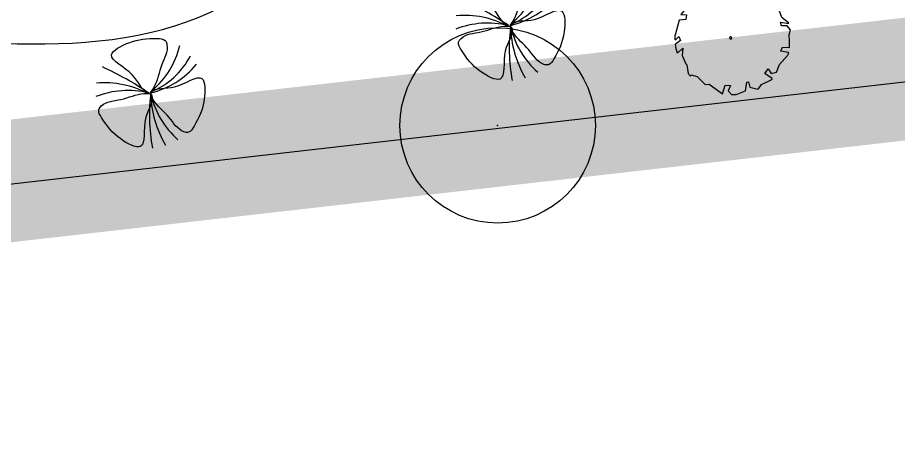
# Model space of a CAD drawing. Extents: x -809667 to 586099, y 3084146 to 3634412.
# Drawn here: x 381253.04 to 381263.86, y 3084214.3 to 3084219.53 of the extents above; entities that cross this region are included whole.
import ezdxf

# ---------------------------------------------------------------- set-up
doc = ezdxf.new("R2010")
doc.units = 0
doc.header["$LTSCALE"] = 0.5
doc.header["$PDSIZE"] = 0.2
doc.linetypes.add('CONTINOUS', pattern=[0])
doc.layers.get('0').update_dxf_attribs({"linetype": 'CONTINUOUS'})
doc.layers.add('TREE', color=3, linetype='CONTINUOUS')
doc.layers.add('文字', color=7, linetype='CONTINUOUS')

# ---------------------------------------------------------------- blocks, each defined once
blk = doc.blocks.new('GC0000')
at = {"linetype": 'Continuous'}
blk.add_point((0, 0), dxfattribs=at)
blk = doc.blocks.new('白玉兰')
at = {"color": 0}
for centre, radius, start, end in [((-1261, 1665), 2054, 309.3934, 347.1655), ((-713, 1844), 1941, 291.8214, 332.6346), ((-4729, -6984), 8429, 56.1879, 65.279), ((-478, 2077), 2115, 283.2993, 320.8528), ((-1148, -2037), 2310, 61.625, 95.1491), ((-559, -2135), 2214, 76.7033, 111.4018), ((4371, -556), 4392, 172.1708, 190.6677), ((2827, 107), 2821, 182.2544, 209.8868), ((2146, 475), 2185, 193.3063, 228.4107)]:
    blk.add_arc(centre, radius, start, end, dxfattribs=at)
for points in [[(-33, 16), (-233, 73), (-342, 562), (-1254, 922), (-425, 1375), (-33, 1392), (376, 1386), (477, 1091), (236, 716), (185, 277), (29, 67), (-7, 18)], [(8, 31), (155, 177), (635, 34), (1395, 653), (1385, -291), (1209, -641), (1004, -995), (697, -939), (487, -546), (129, -287), (22, -49), (-3, 7)], [(36, -22), (99, -220), (-250, -580), (-51, -1540), (-885, -1095), (-1114, -777), (-1334, -432), (-1142, -186), (-697, -181), (-301, 17), (-41, 2), (21, -1)]]:
    blk.add_open_spline(points, degree=3, knots=[0, 0, 0, 0, 621.989778, 1340.944545, 1869.007736, 2592.427455, 2798.699245, 2915.827596, 3435.261502, 4029.77129, 4212.300518, 4212.300518, 4212.300518, 4212.300518], dxfattribs=at)
blk = doc.blocks.new('*E54')
at = {"layer": 'TREE', "color": 0}
blk.add_ellipse((-2.37, 3.565), major_axis=(2.696, 1.394), ratio=1, start_param=0.518575, end_param=0.519414, dxfattribs=at)
blk = doc.blocks.new('A$C4C586FE1')
at = {"layer": 'TREE', "color": 0}
for p, q in [((1294, 2743), (1193, 2819)), ((1418, 2836), (1389, 2617)), ((1787, 2660), (1418, 2836)), ((1100, 2801), (873, 2660)), ((873, 2660), (885, 2449)), ((1261, 2599), (1294, 2743)), ((1389, 2617), (1261, 2599)), ((1875, 2686), (1787, 2660)), ((2108, 2532), (1875, 2686)), ((514, 2441), (288, 2276)), ((570, 2555), (514, 2441)), ((785, 2557), (585, 2566)), ((842, 2436), (785, 2557)), ((885, 2449), (842, 2436)), ((2261, 2516), (2108, 2532)), ((2273, 2551), (2261, 2516)), ((2411, 2297), (2336, 2500)), ((288, 2276), (288, 2250)), ((288, 2250), (484, 2157)), ((2434, 2275), (2411, 2297)), ((2565, 2086), (2434, 2275)), ((208, 2079), (171, 1878)), ((330, 2136), (208, 2079)), ((422, 2031), (330, 2136)), ((484, 2157), (422, 2031)), ((2577, 1905), (2565, 2086)), ((2688, 2051), (2577, 1905)), ((171, 1878), (16, 1628)), ((2666, 1735), (2772, 1843)), ((2724, 1646), (2666, 1735)), ((2799, 1744), (2724, 1646)), ((6, 1547), (198, 1550)), ((198, 1550), (173, 1443)), ((2788, 1244), (2821, 1629)), ((173, 1443), (0, 1425)), ((0, 1425), (27, 1279)), ((27, 1279), (67, 1102)), ((67, 988), (67, 1102)), ((2632, 1202), (2788, 1244)), ((2635, 1086), (2632, 1202)), ((2775, 1105), (2635, 1086)), ((2702, 978), (2775, 1105)), ((67, 988), (157, 906)), ((157, 906), (291, 931)), ((291, 931), (335, 852)), ((2643, 702), (2702, 978)), ((335, 852), (122, 842)), ((123, 841), (320, 727)), ((320, 727), (414, 564)), ((414, 564), (369, 464)), ((2275, 501), (2371, 599)), ((2419, 413), (2275, 501)), ((2371, 599), (2563, 580)), ((513, 326), (783, 402)), ((827, 368), (610, 253)), ((783, 402), (827, 368)), ((1826, 254), (2000, 124)), ((1859, 85), (1826, 254)), ((2130, 415), (2352, 350)), ((2132, 192), (2130, 415)), ((1176, 133), (821, 132)), ((1176, 133), (1302, 10)), ((1302, 10), (1413, 132)), ((1413, 132), (1432, 0)), ((1540, 5), (1587, 59)), ((1587, 59), (1859, 85))]:
    blk.add_line(p, q, dxfattribs=at)
at = {"layer": 'TREE', "color": 0, "extrusion": (0, 0, -1)}
for major_axis, start_param, end_param in [((1003, 1003), -1.011805, -0.945114), ((1003, 1003), -1.426629, -1.413216), ((1003, 1003), -0.139248, -0.081961), ((839, 1144), 0.475418, 0.633835), ((1003, 1003), 0.553886, 0.636541), ((1003, 1003), 4.017991, 4.075425), ((1003, 1003), 1.314933, 1.417635), ((839, 1143), 3.200433, 3.340883), ((839, 1144), 2.942836, 3.115157), ((1003, 1003), 1.573401, 1.638153), ((1003, 1003), 2.270337, 2.346427), ((1003, 1003), 1.829101, 1.934165)]:
    blk.add_ellipse((1418, 1418), major_axis=major_axis, ratio=1, start_param=start_param, end_param=end_param, dxfattribs=at)
at = {"layer": 'TREE', "color": 0, "linetype": 'Continuous'}
for start_param, end_param in [(0.01341, 3.155003), (3.155003, 6.296595)]:
    blk.add_ellipse((1466, 1447), major_axis=(19.2, 19.2), ratio=1, start_param=start_param, end_param=end_param, dxfattribs=at)
at = {"layer": 'TREE', "color": 8, "linetype": 'CONTINOUS', "extrusion": (0, 0, -1), "xscale": 467.4085850556439, "yscale": 467.4085850556439, "zscale": -467.4085850556439, "rotation": 278.9250190116231}
blk.add_blockref('*E54', (-2893, 66), dxfattribs=at)
blk = doc.blocks.new('123213')
at = {"layer": '文字', "color": 8, "linetype": 'Continuous'}
blk.add_line((381946.897, 3087090.601, -859.056), (381822.238, 3087076.343, -859.056), dxfattribs=at)
at = {"layer": '文字', "color": 8, "linetype": 'Continuous', "flags": 128}
for points, const_width in [([(381770.36, 3087190.836), (381776.82, 3087194.935), (381881.084, 3087269.946), (381943.363, 3087141.793), (381981.092, 3087094.498), (381852.786, 3087079.875), (381804.234, 3087074.341), (381783.884, 3087061.618), (381723.068, 3087158.892), (381743.418, 3087171.615), (381743.418, 3087171.615), (381743.418, 3087171.615), (381770.36, 3087190.836)], 0.5), ([(381804.234, 3087074.341), (381852.786, 3087079.875), (381981.092, 3087094.498), (381943.469, 3087141.66), (381937.453, 3087153.954), (381936.869, 3087152.452), (381937.181, 3087150.636), (381936.123, 3087147.502), (381933.646, 3087144.173), (381869.205, 3087098.152), (381866.3, 3087104.178), (381855.665, 3087096.791), (381846.555, 3087097.31), (381816.785, 3087092.33)], 1.5)]:
    blk.add_lwpolyline(points, dxfattribs=dict(at, const_width=const_width))
at = {"layer": '文字', "color": 8, "linetype": 'Continuous'}
blk.add_circle((381852.786, 3087079.875), 1.2, dxfattribs=at)
blk.add_open_spline([(381844.561, 3087081.094), (381846.499, 3087080.852), (381849.881, 3087080.43), (381852.97, 3087086.795), (381861.725, 3087083.389), (381864.178, 3087088.311), (381865.071, 3087090.689)], degree=3, knots=[0, 0, 0, 0, 5.241038, 9.145639, 17.995635, 24.640422, 24.640422, 24.640422, 24.640422], dxfattribs=at)
at = {"layer": '文字', "color": 8, "linetype": 'Continuous', "xscale": 0.0004880798049271107, "yscale": 0.0004880798049271107, "zscale": 0.04880798235096967}
for p in [(381852.938, 3087081.095), (381848.519, 3087080.266)]:
    blk.add_blockref('白玉兰', p, dxfattribs=at)
at = {"layer": '文字', "color": 8, "linetype": 'Continuous', "xscale": 0.0005, "yscale": 0.0005, "zscale": 0.0005, "rotation": 169.6965101826048}
blk.add_blockref('A$C4C586FE1', (381856.499, 3087081.533), dxfattribs=at)
at = {"layer": '文字', "color": 8, "linetype": 'Continuous'}
blk.add_blockref('GC0000', (381852.786, 3087079.875), dxfattribs=at)

msp = doc.modelspace()

# ---------------------------------------------------------------- block references
at = {"layer": '文字', "color": 8}
msp.add_blockref('123213', (-593.85, -2861.67), dxfattribs=at)

doc.saveas('drawing.dxf')
